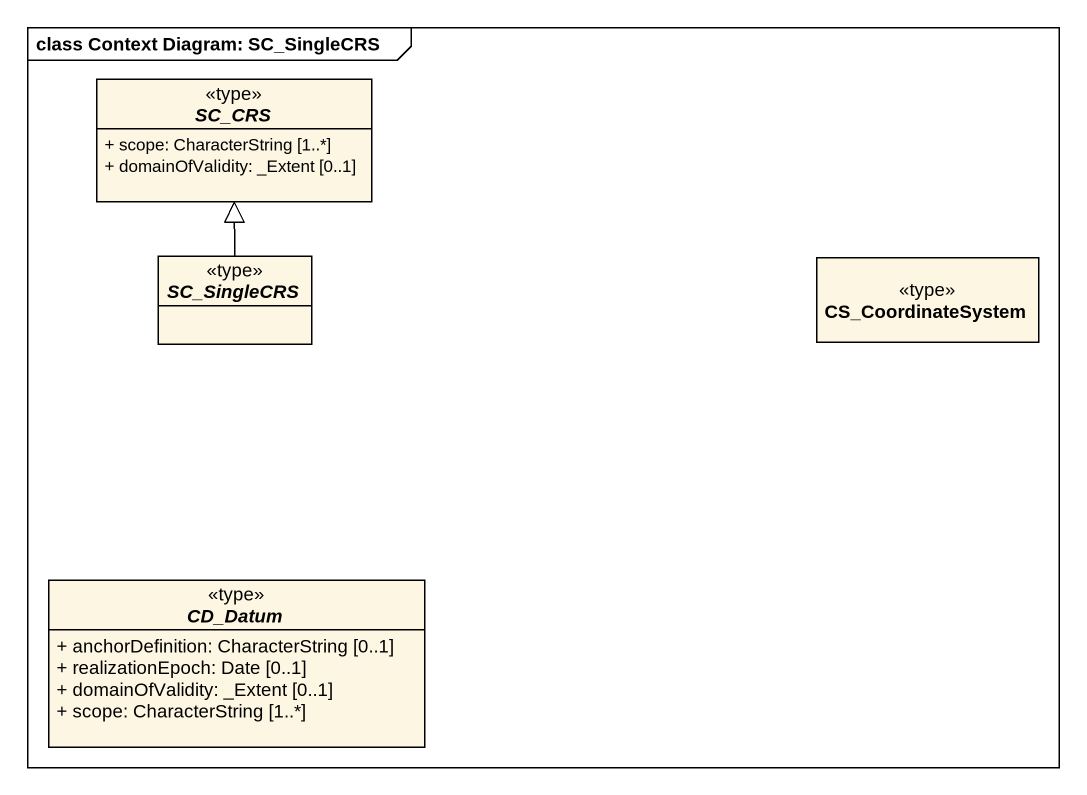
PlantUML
@startuml
mainframe class Context Diagram: SC_SingleCRS
hide circle
hide empty members
skinparam classAttributeIconSize 0
abstract class SC_CRS <<type>> {
  + scope: CharacterString [1..*]
  + domainOfValidity: _Extent [0..1]
}
abstract class SC_SingleCRS <<type>>
class CS_CoordinateSystem <<type>>
abstract class CD_Datum <<type>> {
  + anchorDefinition: CharacterString [0..1]
  + realizationEpoch: Date [0..1]
  + domainOfValidity: _Extent [0..1]
  + scope: CharacterString [1..*]
}
SC_SingleCRS -up-|> SC_CRS
@enduml
